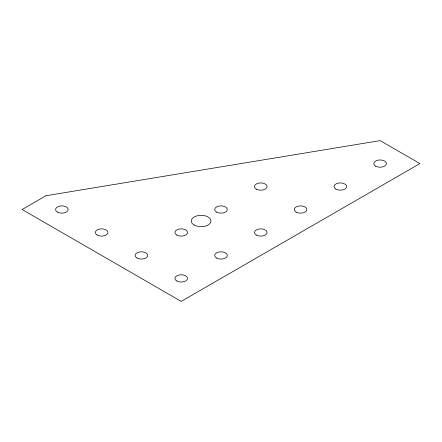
<?xml version="1.0" encoding="UTF-8"?>
<svg xmlns="http://www.w3.org/2000/svg" width="442" height="442" viewBox="0 0 442 442"><rect width="100%" height="100%" fill="white"/><g stroke="black" fill="none" stroke-linecap="round" stroke-linejoin="round"><path stroke-width="0.66" d="M45.968 195.734L22.1 209.519L181.22 301.383L419.9 163.584L380.12 140.617L45.968 195.734M296.085 212.099A6.332 3.652 0 0 0 306.671 210.464A6.332 3.652 0 0 0 298.925 205.989A6.332 3.652 0 0 0 296.085 212.099M335.865 189.132A6.332 3.652 0 0 0 346.451 187.496A6.332 3.652 0 0 0 338.705 183.021A6.332 3.652 0 0 0 335.865 189.132M194.148 225.017A9.846 5.685 0 0 0 210.619 222.47A9.846 5.685 0 0 0 198.563 215.508A9.846 5.685 0 0 0 194.148 225.017M216.525 212.099A6.332 3.652 0 0 0 227.111 210.464A6.332 3.652 0 0 0 219.365 205.989A6.332 3.652 0 0 0 216.525 212.099M256.305 235.067A6.332 3.652 0 0 0 266.891 233.431A6.332 3.652 0 0 0 259.145 228.956A6.332 3.652 0 0 0 256.305 235.067M176.745 235.067A6.332 3.652 0 0 0 187.331 233.431A6.332 3.652 0 0 0 179.585 228.956A6.332 3.652 0 0 0 176.745 235.067M375.645 166.164A6.332 3.652 0 0 0 386.231 164.529A6.332 3.652 0 0 0 378.485 160.054A6.332 3.652 0 0 0 375.645 166.164M57.405 212.099A6.332 3.652 0 0 0 67.991 210.464A6.332 3.652 0 0 0 60.245 205.989A6.332 3.652 0 0 0 57.405 212.099M256.305 189.132A6.332 3.652 0 0 0 266.891 187.496A6.332 3.652 0 0 0 259.145 183.021A6.332 3.652 0 0 0 256.305 189.132M97.185 235.067A6.332 3.652 0 0 0 107.771 233.431A6.332 3.652 0 0 0 100.025 228.956A6.332 3.652 0 0 0 97.185 235.067M216.525 258.034A6.332 3.652 0 0 0 227.111 256.393A6.332 3.652 0 0 0 219.365 251.923A6.332 3.652 0 0 0 216.525 258.034M136.965 258.034A6.332 3.652 0 0 0 147.551 256.393A6.332 3.652 0 0 0 139.805 251.923A6.332 3.652 0 0 0 136.965 258.034M176.745 281.002A6.332 3.652 0 0 0 187.331 279.361A6.332 3.652 0 0 0 179.585 274.885A6.332 3.652 0 0 0 176.745 281.002"/></g></svg>
